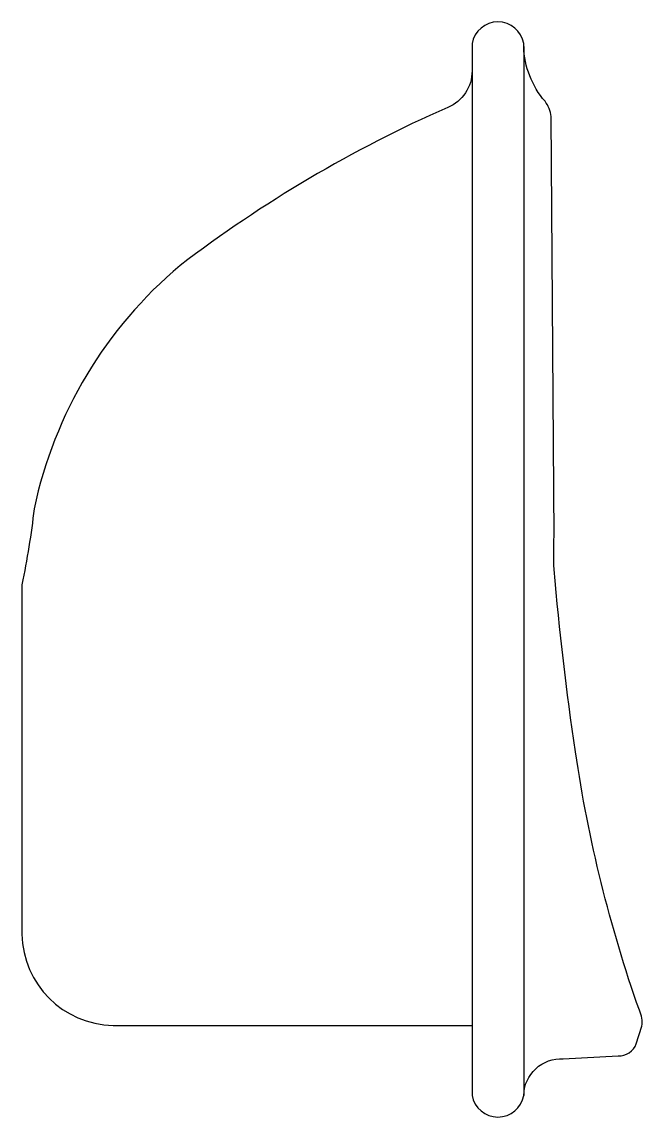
# Model space of a CAD drawing. Extents: x -831.985 to -831.883, y 501.119 to 501.299.
import ezdxf

# ---------------------------------------------------------------- set-up
doc = ezdxf.new("R2010")
doc.units = 0
doc.header["$LTSCALE"] = 50
doc.header["$MEASUREMENT"] = 0
doc.layers.add('A-PECAS', color=2, linetype='CONTINUOUS')

msp = doc.modelspace()

# ---------------------------------------------------------------- linework, layer by layer
at = {"layer": 'A-PECAS'}
msp.add_lwpolyline([(-831.91078, 501.29122, -0.305678), (-831.91478, 501.28522, 0.05916), (-831.95878, 501.25922, 0.167043), (-831.98278, 501.21922, -0.024258), (-831.98478, 501.20672), (-831.98478, 501.14922, 0.402635), (-831.96978, 501.13422), (-831.91078, 501.13422), (-831.91078, 501.12272, 0.838981), (-831.90228, 501.12272, -0.428288), (-831.89578, 501.12872), (-831.88678, 501.12922, 0.317498), (-831.88378, 501.13122), (-831.88287, 501.13411, 0.145381), (-831.88328, 501.13672, -0.048204), (-831.89378, 501.17922, -0.016443), (-831.89728, 501.20922, -0.030708), (-831.89728, 501.21472), (-831.89778, 501.28372, 0.138191), (-831.89878, 501.28622, -0.172867), (-831.90228, 501.29522), (-831.90228, 501.29572, 0.838981), (-831.91078, 501.29572), (-831.91078, 501.29115)], format="xyb", dxfattribs=at)
at = {"layer": 'A-PECAS', "color": 1}
msp.add_lwpolyline([(-831.90228, 501.29522), (-831.90228, 501.20922), (-831.90228, 501.12272)], dxfattribs=at)
msp.add_lwpolyline([(-831.91078, 501.29115), (-831.91078, 501.20922), (-831.91078, 501.13422, 0.838981)], format="xyb", dxfattribs=at)

doc.saveas('drawing.dxf')
